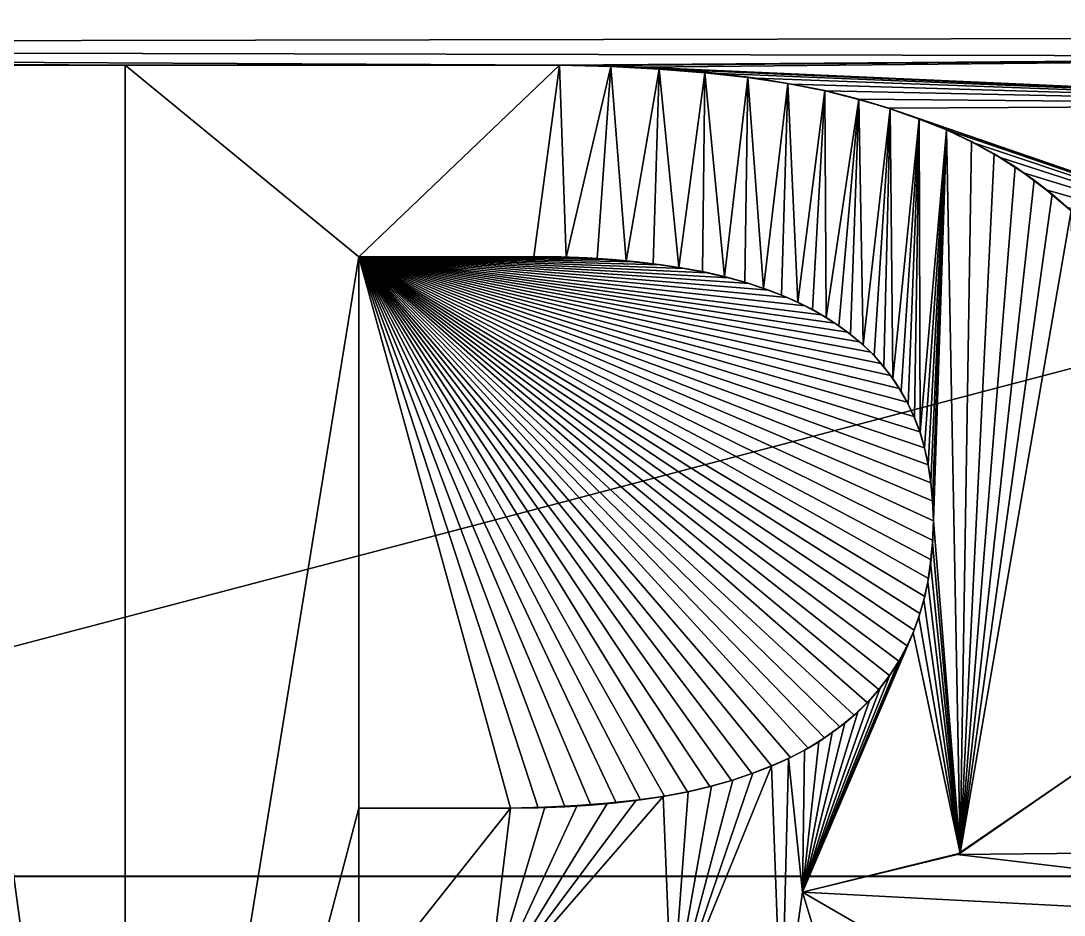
# Model space of a CAD drawing. Header units: millimetres. Extents: x -228 to 228, y -204 to 237.
# Drawn here: x -35.7821 to -35.347, y 71.1239 to 71.4968 of the extents above; entities that cross this region are included whole.
import ezdxf

# ---------------------------------------------------------------- set-up
doc = ezdxf.new("R2010")
doc.units = ezdxf.units.MM
doc.header["$LTSCALE"] = 127.314815
for name, color, linetype in [('3522', 7, 'CONTINUOUS'), ('3752', 7, 'CONTINUOUS'), ('3753', 7, 'CONTINUOUS'), ('3762', 7, 'CONTINUOUS'), ('3763', 7, 'CONTINUOUS'), ('3869', 7, 'CONTINUOUS'), ('3874', 7, 'CONTINUOUS'), ('3888', 7, 'CONTINUOUS'), ('3893', 7, 'CONTINUOUS'), ('3945', 7, 'CONTINUOUS'), ('3946', 7, 'CONTINUOUS'), ('3948', 7, 'CONTINUOUS'), ('3949', 7, 'CONTINUOUS'), ('3952', 7, 'CONTINUOUS'), ('3953', 7, 'CONTINUOUS'), ('3954', 7, 'CONTINUOUS'), ('3955', 7, 'CONTINUOUS'), ('3956', 7, 'CONTINUOUS'), ('3957', 7, 'CONTINUOUS')]:
    doc.layers.add(name, color=color, linetype=linetype)

msp = doc.modelspace()

# ---------------------------------------------------------------- linework, layer by layer
at = {"layer": '3522', "color": 5, "linetype": 'Continuous'}
for points in [[(-65.76091, 65.76091, 1035.99), (-46.49974, 80.54048, 1035.99), (-30.7, 76.17619, 1035.99), (-65.76091, 65.76091, 1035.99)], [(-65.76091, 65.76091, 1035.99), (-30.7, 76.17619, 1035.99), (-30, 75.98863, 1035.99), (-65.76091, 65.76091, 1035.99)], [(-65.76091, 65.76091, 1035.99), (-30, 75.98863, 1035.99), (-24.75529, 61.1815, 1035.99), (-65.76091, 65.76091, 1035.99)]]:
    msp.add_3dface(points, dxfattribs=at)
at = {"layer": '3752', "color": 31, "linetype": 'Continuous', "true_color": 0xffba87}
for points in [[(-33.74091, 71.77337, 1081.19), (-37.25909, 71.77337, 1081.19), (-36.15009, 71.14003, 1081.19), (-33.74091, 71.77337, 1081.19)], [(-34.84991, 71.14003, 1081.19), (-33.74091, 71.77337, 1081.19), (-36.15009, 71.14003, 1081.19), (-34.84991, 71.14003, 1081.19)]]:
    msp.add_3dface(points, dxfattribs=at)
at = {"layer": '3753', "color": 31, "linetype": 'Continuous', "true_color": 0xffba87}
for points in [[(-35.54065, 75.71462, 1073.49), (-33.34605, 71.02152, 1073.49), (-35.97261, 75.51035, 1073.49), (-35.54065, 75.71462, 1073.49)], [(-35.97261, 75.51035, 1073.49), (-33.34605, 71.02152, 1073.49), (-36.4034, 75.30361, 1073.49), (-35.97261, 75.51035, 1073.49)], [(-33.34605, 71.02152, 1073.49), (-35.01892, 72.34292, 1073.49), (-36.4034, 75.30361, 1073.49), (-33.34605, 71.02152, 1073.49)], [(-36.57532, 72.13506, 1073.49), (-35.01892, 72.34292, 1073.49), (-34.19742, 71.48608, 1073.49), (-36.57532, 72.13506, 1073.49)], [(-37.06258, 71.48608, 1073.49), (-36.57532, 72.13506, 1073.49), (-35.03135, 71.48998, 1073.49), (-37.06258, 71.48608, 1073.49)], [(-35.03135, 71.48998, 1073.49), (-36.57532, 72.13506, 1073.49), (-34.19742, 71.48608, 1073.49), (-35.03135, 71.48998, 1073.49)], [(-35.09764, 71.48177, 1073.49), (-37.06258, 71.48608, 1073.49), (-35.03135, 71.48998, 1073.49), (-35.09764, 71.48177, 1073.49)], [(-35.83117, 71.47829, 1073.49), (-37.06258, 71.48608, 1073.49), (-35.73862, 71.47829, 1073.49), (-35.83117, 71.47829, 1073.49)], [(-35.73862, 71.47829, 1073.49), (-37.06258, 71.48608, 1073.49), (-35.55742, 71.47829, 1073.49), (-35.73862, 71.47829, 1073.49)], [(-35.55742, 71.47829, 1073.49), (-37.06258, 71.48608, 1073.49), (-35.09764, 71.48177, 1073.49), (-35.55742, 71.47829, 1073.49)], [(-35.53993, 71.4781, 1073.49), (-35.55742, 71.47829, 1073.49), (-35.09764, 71.48177, 1073.49), (-35.53993, 71.4781, 1073.49)], [(-35.52301, 71.47746, 1073.49), (-35.53993, 71.4781, 1073.49), (-35.09764, 71.48177, 1073.49), (-35.52301, 71.47746, 1073.49)], [(-35.17066, 71.46173, 1073.49), (-35.52301, 71.47746, 1073.49), (-35.09764, 71.48177, 1073.49), (-35.17066, 71.46173, 1073.49)], [(-36.11857, 70.79829, 1073.49), (-35.83117, 71.47829, 1073.49), (-35.73862, 70.79829, 1073.49), (-36.11857, 70.79829, 1073.49)], [(-35.83117, 71.47829, 1073.49), (-35.73862, 71.47829, 1073.49), (-35.73862, 70.79829, 1073.49), (-35.83117, 71.47829, 1073.49)], [(-35.50663, 71.47637, 1073.49), (-35.52301, 71.47746, 1073.49), (-35.17066, 71.46173, 1073.49), (-35.50663, 71.47637, 1073.49)], [(-35.49082, 71.47483, 1073.49), (-35.50663, 71.47637, 1073.49), (-35.17066, 71.46173, 1073.49), (-35.49082, 71.47483, 1073.49)], [(-35.47555, 71.47285, 1073.49), (-35.49082, 71.47483, 1073.49), (-35.17066, 71.46173, 1073.49), (-35.47555, 71.47285, 1073.49)], [(-35.46082, 71.47043, 1073.49), (-35.47555, 71.47285, 1073.49), (-35.17066, 71.46173, 1073.49), (-35.46082, 71.47043, 1073.49)], [(-35.44667, 71.46755, 1073.49), (-35.46082, 71.47043, 1073.49), (-35.17066, 71.46173, 1073.49), (-35.44667, 71.46755, 1073.49)], [(-35.43312, 71.46418, 1073.49), (-35.44667, 71.46755, 1073.49), (-35.17066, 71.46173, 1073.49), (-35.43312, 71.46418, 1073.49)], [(-35.42018, 71.46037, 1073.49), (-35.43312, 71.46418, 1073.49), (-35.17066, 71.46173, 1073.49), (-35.42018, 71.46037, 1073.49)], [(-35.16092, 71.37113, 1073.49), (-35.42018, 71.46037, 1073.49), (-35.17066, 71.46173, 1073.49), (-35.16092, 71.37113, 1073.49)], [(-35.40783, 71.45609, 1073.49), (-35.42018, 71.46037, 1073.49), (-35.16092, 71.37113, 1073.49), (-35.40783, 71.45609, 1073.49)], [(-35.39607, 71.45131, 1073.49), (-35.40783, 71.45609, 1073.49), (-35.16092, 71.37113, 1073.49), (-35.39607, 71.45131, 1073.49)], [(-35.38487, 71.44596, 1073.49), (-35.39607, 71.45131, 1073.49), (-35.16092, 71.37113, 1073.49), (-35.38487, 71.44596, 1073.49)], [(-35.37416, 71.43998, 1073.49), (-35.38487, 71.44596, 1073.49), (-35.16092, 71.37113, 1073.49), (-35.37416, 71.43998, 1073.49)], [(-35.36398, 71.43343, 1073.49), (-35.37416, 71.43998, 1073.49), (-35.16092, 71.37113, 1073.49), (-35.36398, 71.43343, 1073.49)], [(-35.35446, 71.42638, 1073.49), (-35.36398, 71.43343, 1073.49), (-35.16092, 71.37113, 1073.49), (-35.35446, 71.42638, 1073.49)], [(-35.34577, 71.41893, 1073.49), (-35.35446, 71.42638, 1073.49), (-35.16092, 71.37113, 1073.49), (-35.34577, 71.41893, 1073.49)], [(-35.57788, 71.16849, 1073.49), (-35.6412, 71.16849, 1073.49), (-35.6412, 71.39841, 1073.49), (-35.57788, 71.16849, 1073.49)], [(-35.56643, 71.16858, 1073.49), (-35.57788, 71.16849, 1073.49), (-35.6412, 71.39841, 1073.49), (-35.56643, 71.16858, 1073.49)], [(-35.55528, 71.16896, 1073.49), (-35.56643, 71.16858, 1073.49), (-35.6412, 71.39841, 1073.49), (-35.55528, 71.16896, 1073.49)], [(-35.54444, 71.16964, 1073.49), (-35.55528, 71.16896, 1073.49), (-35.6412, 71.39841, 1073.49), (-35.54444, 71.16964, 1073.49)], [(-35.5339, 71.17063, 1073.49), (-35.54444, 71.16964, 1073.49), (-35.6412, 71.39841, 1073.49), (-35.5339, 71.17063, 1073.49)], [(-35.52367, 71.17191, 1073.49), (-35.5339, 71.17063, 1073.49), (-35.6412, 71.39841, 1073.49), (-35.52367, 71.17191, 1073.49)], [(-35.51371, 71.17346, 1073.49), (-35.52367, 71.17191, 1073.49), (-35.6412, 71.39841, 1073.49), (-35.51371, 71.17346, 1073.49)], [(-35.50405, 71.17531, 1073.49), (-35.51371, 71.17346, 1073.49), (-35.6412, 71.39841, 1073.49), (-35.50405, 71.17531, 1073.49)], [(-35.49472, 71.17748, 1073.49), (-35.50405, 71.17531, 1073.49), (-35.6412, 71.39841, 1073.49), (-35.49472, 71.17748, 1073.49)], [(-35.48578, 71.18, 1073.49), (-35.49472, 71.17748, 1073.49), (-35.6412, 71.39841, 1073.49), (-35.48578, 71.18, 1073.49)], [(-35.47723, 71.18287, 1073.49), (-35.48578, 71.18, 1073.49), (-35.6412, 71.39841, 1073.49), (-35.47723, 71.18287, 1073.49)], [(-35.46902, 71.18609, 1073.49), (-35.47723, 71.18287, 1073.49), (-35.6412, 71.39841, 1073.49), (-35.46902, 71.18609, 1073.49)], [(-35.46118, 71.18965, 1073.49), (-35.46902, 71.18609, 1073.49), (-35.6412, 71.39841, 1073.49), (-35.46118, 71.18965, 1073.49)], [(-35.45379, 71.19354, 1073.49), (-35.46118, 71.18965, 1073.49), (-35.6412, 71.39841, 1073.49), (-35.45379, 71.19354, 1073.49)], [(-35.44691, 71.19776, 1073.49), (-35.45379, 71.19354, 1073.49), (-35.6412, 71.39841, 1073.49), (-35.44691, 71.19776, 1073.49)], [(-35.44053, 71.20233, 1073.49), (-35.44691, 71.19776, 1073.49), (-35.6412, 71.39841, 1073.49), (-35.44053, 71.20233, 1073.49)], [(-35.43461, 71.20724, 1073.49), (-35.44053, 71.20233, 1073.49), (-35.6412, 71.39841, 1073.49), (-35.43461, 71.20724, 1073.49)], [(-35.42918, 71.21248, 1073.49), (-35.43461, 71.20724, 1073.49), (-35.6412, 71.39841, 1073.49), (-35.42918, 71.21248, 1073.49)], [(-35.42424, 71.218, 1073.49), (-35.42918, 71.21248, 1073.49), (-35.6412, 71.39841, 1073.49), (-35.42424, 71.218, 1073.49)], [(-35.41982, 71.22377, 1073.49), (-35.42424, 71.218, 1073.49), (-35.6412, 71.39841, 1073.49), (-35.41982, 71.22377, 1073.49)], [(-35.41592, 71.22981, 1073.49), (-35.41982, 71.22377, 1073.49), (-35.6412, 71.39841, 1073.49), (-35.41592, 71.22981, 1073.49)], [(-35.41252, 71.23613, 1073.49), (-35.41592, 71.22981, 1073.49), (-35.6412, 71.39841, 1073.49), (-35.41252, 71.23613, 1073.49)], [(-35.4096, 71.24273, 1073.49), (-35.41252, 71.23613, 1073.49), (-35.6412, 71.39841, 1073.49), (-35.4096, 71.24273, 1073.49)], [(-35.40714, 71.24962, 1073.49), (-35.4096, 71.24273, 1073.49), (-35.6412, 71.39841, 1073.49), (-35.40714, 71.24962, 1073.49)], [(-35.40511, 71.25679, 1073.49), (-35.40714, 71.24962, 1073.49), (-35.6412, 71.39841, 1073.49), (-35.40511, 71.25679, 1073.49)], [(-35.40353, 71.26425, 1073.49), (-35.40511, 71.25679, 1073.49), (-35.6412, 71.39841, 1073.49), (-35.40353, 71.26425, 1073.49)], [(-35.40241, 71.27199, 1073.49), (-35.40353, 71.26425, 1073.49), (-35.6412, 71.39841, 1073.49), (-35.40241, 71.27199, 1073.49)], [(-35.40175, 71.28001, 1073.49), (-35.40241, 71.27199, 1073.49), (-35.6412, 71.39841, 1073.49), (-35.40175, 71.28001, 1073.49)], [(-35.40155, 71.28832, 1073.49), (-35.40175, 71.28001, 1073.49), (-35.6412, 71.39841, 1073.49), (-35.40155, 71.28832, 1073.49)], [(-35.40183, 71.29642, 1073.49), (-35.40155, 71.28832, 1073.49), (-35.6412, 71.39841, 1073.49), (-35.40183, 71.29642, 1073.49)], [(-35.40254, 71.30417, 1073.49), (-35.40183, 71.29642, 1073.49), (-35.6412, 71.39841, 1073.49), (-35.40254, 71.30417, 1073.49)], [(-35.40368, 71.31159, 1073.49), (-35.40254, 71.30417, 1073.49), (-35.6412, 71.39841, 1073.49), (-35.40368, 71.31159, 1073.49)], [(-35.40523, 71.31866, 1073.49), (-35.40368, 71.31159, 1073.49), (-35.6412, 71.39841, 1073.49), (-35.40523, 71.31866, 1073.49)], [(-35.4072, 71.32539, 1073.49), (-35.40523, 71.31866, 1073.49), (-35.6412, 71.39841, 1073.49), (-35.4072, 71.32539, 1073.49)], [(-35.40963, 71.33177, 1073.49), (-35.4072, 71.32539, 1073.49), (-35.6412, 71.39841, 1073.49), (-35.40963, 71.33177, 1073.49)], [(-35.41251, 71.33781, 1073.49), (-35.40963, 71.33177, 1073.49), (-35.6412, 71.39841, 1073.49), (-35.41251, 71.33781, 1073.49)], [(-35.4158, 71.3435, 1073.49), (-35.41251, 71.33781, 1073.49), (-35.6412, 71.39841, 1073.49), (-35.4158, 71.3435, 1073.49)], [(-35.41944, 71.34887, 1073.49), (-35.4158, 71.3435, 1073.49), (-35.6412, 71.39841, 1073.49), (-35.41944, 71.34887, 1073.49)], [(-35.42341, 71.35392, 1073.49), (-35.41944, 71.34887, 1073.49), (-35.6412, 71.39841, 1073.49), (-35.42341, 71.35392, 1073.49)], [(-35.42769, 71.35861, 1073.49), (-35.42341, 71.35392, 1073.49), (-35.6412, 71.39841, 1073.49), (-35.42769, 71.35861, 1073.49)], [(-35.43232, 71.36295, 1073.49), (-35.42769, 71.35861, 1073.49), (-35.6412, 71.39841, 1073.49), (-35.43232, 71.36295, 1073.49)], [(-35.4373, 71.36698, 1073.49), (-35.43232, 71.36295, 1073.49), (-35.6412, 71.39841, 1073.49), (-35.4373, 71.36698, 1073.49)], [(-35.4426, 71.37073, 1073.49), (-35.4373, 71.36698, 1073.49), (-35.6412, 71.39841, 1073.49), (-35.4426, 71.37073, 1073.49)], [(-35.44823, 71.37425, 1073.49), (-35.4426, 71.37073, 1073.49), (-35.6412, 71.39841, 1073.49), (-35.44823, 71.37425, 1073.49)], [(-35.45513, 71.378, 1073.49), (-35.44823, 71.37425, 1073.49), (-35.6412, 71.39841, 1073.49), (-35.45513, 71.378, 1073.49)], [(-35.46247, 71.3814, 1073.49), (-35.45513, 71.378, 1073.49), (-35.6412, 71.39841, 1073.49), (-35.46247, 71.3814, 1073.49)], [(-35.47023, 71.38446, 1073.49), (-35.46247, 71.3814, 1073.49), (-35.6412, 71.39841, 1073.49), (-35.47023, 71.38446, 1073.49)], [(-35.47839, 71.3872, 1073.49), (-35.47023, 71.38446, 1073.49), (-35.6412, 71.39841, 1073.49), (-35.47839, 71.3872, 1073.49)], [(-35.48695, 71.38965, 1073.49), (-35.47839, 71.3872, 1073.49), (-35.6412, 71.39841, 1073.49), (-35.48695, 71.38965, 1073.49)], [(-35.49595, 71.39176, 1073.49), (-35.48695, 71.38965, 1073.49), (-35.6412, 71.39841, 1073.49), (-35.49595, 71.39176, 1073.49)], [(-35.50533, 71.39357, 1073.49), (-35.49595, 71.39176, 1073.49), (-35.6412, 71.39841, 1073.49), (-35.50533, 71.39357, 1073.49)], [(-35.51504, 71.39508, 1073.49), (-35.50533, 71.39357, 1073.49), (-35.6412, 71.39841, 1073.49), (-35.51504, 71.39508, 1073.49)], [(-35.52504, 71.39632, 1073.49), (-35.51504, 71.39508, 1073.49), (-35.6412, 71.39841, 1073.49), (-35.52504, 71.39632, 1073.49)], [(-35.53533, 71.39727, 1073.49), (-35.52504, 71.39632, 1073.49), (-35.6412, 71.39841, 1073.49), (-35.53533, 71.39727, 1073.49)], [(-35.54595, 71.39794, 1073.49), (-35.53533, 71.39727, 1073.49), (-35.6412, 71.39841, 1073.49), (-35.54595, 71.39794, 1073.49)], [(-35.55688, 71.39832, 1073.49), (-35.54595, 71.39794, 1073.49), (-35.6412, 71.39841, 1073.49), (-35.55688, 71.39832, 1073.49)], [(-35.56814, 71.39841, 1073.49), (-35.55688, 71.39832, 1073.49), (-35.6412, 71.39841, 1073.49), (-35.56814, 71.39841, 1073.49)], [(-35.39164, 71.14913, 1073.49), (-35.34212, 71.1831, 1073.49), (-35.03184, 71.15272, 1073.49), (-35.39164, 71.14913, 1073.49)], [(-35.10246, 71.11491, 1073.49), (-35.39164, 71.14913, 1073.49), (-35.03184, 71.15272, 1073.49), (-35.10246, 71.11491, 1073.49)], [(-35.4561, 71.13342, 1073.49), (-35.39164, 71.14913, 1073.49), (-35.10246, 71.11491, 1073.49), (-35.4561, 71.13342, 1073.49)], [(-35.3493, 71.07201, 1073.49), (-35.4561, 71.13342, 1073.49), (-35.10246, 71.11491, 1073.49), (-35.3493, 71.07201, 1073.49)]]:
    msp.add_3dface(points, dxfattribs=at)
at = {"layer": '3762', "color": 31, "linetype": 'Continuous', "true_color": 0xffba87}
for points in [[(-36.15, 71.14012, 1080.39), (-36.01818, 70.91208, 1080.39), (-34.85, 71.14012, 1080.39), (-36.15, 71.14012, 1080.39)], [(-36.01818, 70.91208, 1080.39), (-34.98182, 70.91208, 1080.39), (-34.85, 71.14012, 1080.39), (-36.01818, 70.91208, 1080.39)]]:
    msp.add_3dface(points, dxfattribs=at)
at = {"layer": '3763', "color": 31, "linetype": 'Continuous', "true_color": 0xffba87}
for points in [[(-34.84991, 71.14003, 1081.19), (-36.15009, 71.14003, 1081.19), (-34.85, 71.14012, 1080.39), (-34.84991, 71.14003, 1081.19)], [(-36.15009, 71.14003, 1081.19), (-36.15, 71.14012, 1080.39), (-34.85, 71.14012, 1080.39), (-36.15009, 71.14003, 1081.19)]]:
    msp.add_3dface(points, dxfattribs=at)
at = {"layer": '3869', "color": 31, "linetype": 'Continuous', "true_color": 0xffba87}
for points in [[(-43.64757, 72.07874, 1081.49), (-42.85356, 70.84677, 1081.49), (-22.65831, 81.16068, 1081.49), (-43.64757, 72.07874, 1081.49)], [(-42.85356, 70.84677, 1081.49), (-22.24458, 79.75507, 1081.49), (-22.65831, 81.16068, 1081.49), (-42.85356, 70.84677, 1081.49)]]:
    msp.add_3dface(points, dxfattribs=at)
at = {"layer": '3874', "color": 31, "linetype": 'Continuous', "true_color": 0xffba87}
for points in [[(-22.24458, 79.75507, 1081.49), (-42.85356, 70.84677, 1081.49), (-23.79913, 79.28685, 1080.49), (-22.24458, 79.75507, 1081.49)], [(-42.85356, 70.84677, 1081.49), (-35.06593, 74.98789, 1080.49), (-23.79913, 79.28685, 1080.49), (-42.85356, 70.84677, 1081.49)], [(-37.43629, 73.8331, 1080.49), (-35.06593, 74.98789, 1080.49), (-42.85356, 70.84677, 1081.49), (-37.43629, 73.8331, 1080.49)]]:
    msp.add_3dface(points, dxfattribs=at)
at = {"layer": '3888', "color": 31, "linetype": 'Continuous', "true_color": 0xffba87}
msp.add_3dface([(-33.34605, 71.02152, 1073.49), (-35.54065, 75.71462, 1073.49), (-35.06593, 74.98789, 1080.49), (-33.34605, 71.02152, 1073.49)], dxfattribs=at)
at = {"layer": '3893', "color": 31, "linetype": 'Continuous', "true_color": 0xffba87}
for points in [[(-35.73862, 70.79829, 1073.34), (-35.73862, 71.47829, 1073.34), (-35.6412, 71.39841, 1073.34), (-35.73862, 70.79829, 1073.34)], [(-35.73862, 71.47829, 1073.34), (-35.55742, 71.47829, 1073.34), (-35.6412, 71.39841, 1073.34), (-35.73862, 71.47829, 1073.34)], [(-35.6412, 71.39841, 1073.34), (-35.55742, 71.47829, 1073.34), (-35.56814, 71.39841, 1073.34), (-35.6412, 71.39841, 1073.34)], [(-35.56814, 71.39841, 1073.34), (-35.55742, 71.47829, 1073.34), (-35.55463, 71.39809, 1073.34), (-35.56814, 71.39841, 1073.34)], [(-35.55742, 71.47829, 1073.34), (-35.53607, 71.47771, 1073.34), (-35.55463, 71.39809, 1073.34), (-35.55742, 71.47829, 1073.34)], [(-35.55463, 71.39809, 1073.34), (-35.53607, 71.47771, 1073.34), (-35.54183, 71.39749, 1073.34), (-35.55463, 71.39809, 1073.34)], [(-35.54183, 71.39749, 1073.34), (-35.53607, 71.47771, 1073.34), (-35.52974, 71.39661, 1073.34), (-35.54183, 71.39749, 1073.34)], [(-35.53607, 71.47771, 1073.34), (-35.51588, 71.47667, 1073.34), (-35.52974, 71.39661, 1073.34), (-35.53607, 71.47771, 1073.34)], [(-35.52974, 71.39661, 1073.34), (-35.51588, 71.47667, 1073.34), (-35.51836, 71.39544, 1073.34), (-35.52974, 71.39661, 1073.34)], [(-35.51836, 71.39544, 1073.34), (-35.51588, 71.47667, 1073.34), (-35.50768, 71.39399, 1073.34), (-35.51836, 71.39544, 1073.34)], [(-35.51588, 71.47667, 1073.34), (-35.49685, 71.47515, 1073.34), (-35.50768, 71.39399, 1073.34), (-35.51588, 71.47667, 1073.34)], [(-35.50768, 71.39399, 1073.34), (-35.49685, 71.47515, 1073.34), (-35.49778, 71.39221, 1073.34), (-35.50768, 71.39399, 1073.34)], [(-35.49778, 71.39221, 1073.34), (-35.49685, 71.47515, 1073.34), (-35.48865, 71.39011, 1073.34), (-35.49778, 71.39221, 1073.34)], [(-35.49685, 71.47515, 1073.34), (-35.47898, 71.47315, 1073.34), (-35.48865, 71.39011, 1073.34), (-35.49685, 71.47515, 1073.34)], [(-35.48865, 71.39011, 1073.34), (-35.47898, 71.47315, 1073.34), (-35.48019, 71.38774, 1073.34), (-35.48865, 71.39011, 1073.34)], [(-35.48019, 71.38774, 1073.34), (-35.47898, 71.47315, 1073.34), (-35.47233, 71.38516, 1073.34), (-35.48019, 71.38774, 1073.34)], [(-35.47898, 71.47315, 1073.34), (-35.46226, 71.47069, 1073.34), (-35.47233, 71.38516, 1073.34), (-35.47898, 71.47315, 1073.34)], [(-35.47233, 71.38516, 1073.34), (-35.46226, 71.47069, 1073.34), (-35.46495, 71.38243, 1073.34), (-35.47233, 71.38516, 1073.34)], [(-35.46495, 71.38243, 1073.34), (-35.46226, 71.47069, 1073.34), (-35.45812, 71.37951, 1073.34), (-35.46495, 71.38243, 1073.34)], [(-35.46226, 71.47069, 1073.34), (-35.44682, 71.46768, 1073.34), (-35.45812, 71.37951, 1073.34), (-35.46226, 71.47069, 1073.34)], [(-35.45812, 71.37951, 1073.34), (-35.44682, 71.46768, 1073.34), (-35.45191, 71.37638, 1073.34), (-35.45812, 71.37951, 1073.34)], [(-35.45191, 71.37638, 1073.34), (-35.44682, 71.46768, 1073.34), (-35.44622, 71.37306, 1073.34), (-35.45191, 71.37638, 1073.34)], [(-35.44682, 71.46768, 1073.34), (-35.43265, 71.46413, 1073.34), (-35.44622, 71.37306, 1073.34), (-35.44682, 71.46768, 1073.34)], [(-35.44622, 71.37306, 1073.34), (-35.43265, 71.46413, 1073.34), (-35.44096, 71.36959, 1073.34), (-35.44622, 71.37306, 1073.34)], [(-35.44096, 71.36959, 1073.34), (-35.43265, 71.46413, 1073.34), (-35.43605, 71.36598, 1073.34), (-35.44096, 71.36959, 1073.34)], [(-35.43605, 71.36598, 1073.34), (-35.43265, 71.46413, 1073.34), (-35.43088, 71.36169, 1073.34), (-35.43605, 71.36598, 1073.34)], [(-35.43265, 71.46413, 1073.34), (-35.41958, 71.46015, 1073.34), (-35.43088, 71.36169, 1073.34), (-35.43265, 71.46413, 1073.34)], [(-35.43088, 71.36169, 1073.34), (-35.41958, 71.46015, 1073.34), (-35.42629, 71.35722, 1073.34), (-35.43088, 71.36169, 1073.34)], [(-35.42629, 71.35722, 1073.34), (-35.41958, 71.46015, 1073.34), (-35.42218, 71.35253, 1073.34), (-35.42629, 71.35722, 1073.34)], [(-35.42218, 71.35253, 1073.34), (-35.41958, 71.46015, 1073.34), (-35.41846, 71.34758, 1073.34), (-35.42218, 71.35253, 1073.34)], [(-35.41958, 71.46015, 1073.34), (-35.40746, 71.45583, 1073.34), (-35.41846, 71.34758, 1073.34), (-35.41958, 71.46015, 1073.34)], [(-35.41846, 71.34758, 1073.34), (-35.40746, 71.45583, 1073.34), (-35.41504, 71.34238, 1073.34), (-35.41846, 71.34758, 1073.34)], [(-35.41504, 71.34238, 1073.34), (-35.40746, 71.45583, 1073.34), (-35.41201, 71.337, 1073.34), (-35.41504, 71.34238, 1073.34)], [(-35.41201, 71.337, 1073.34), (-35.40746, 71.45583, 1073.34), (-35.40937, 71.33134, 1073.34), (-35.41201, 71.337, 1073.34)], [(-35.40937, 71.33134, 1073.34), (-35.40746, 71.45583, 1073.34), (-35.40712, 71.32529, 1073.34), (-35.40937, 71.33134, 1073.34)], [(-35.40746, 71.45583, 1073.34), (-35.3961, 71.45129, 1073.34), (-35.40712, 71.32529, 1073.34), (-35.40746, 71.45583, 1073.34)], [(-35.40712, 71.32529, 1073.34), (-35.3961, 71.45129, 1073.34), (-35.40524, 71.31875, 1073.34), (-35.40712, 71.32529, 1073.34)], [(-35.40524, 71.31875, 1073.34), (-35.3961, 71.45129, 1073.34), (-35.40374, 71.31176, 1073.34), (-35.40524, 71.31875, 1073.34)], [(-35.40374, 71.31176, 1073.34), (-35.3961, 71.45129, 1073.34), (-35.40263, 71.30436, 1073.34), (-35.40374, 71.31176, 1073.34)], [(-35.40263, 71.30436, 1073.34), (-35.3961, 71.45129, 1073.34), (-35.4019, 71.29655, 1073.34), (-35.40263, 71.30436, 1073.34)], [(-35.4019, 71.29655, 1073.34), (-35.3961, 71.45129, 1073.34), (-35.40155, 71.28832, 1073.34), (-35.4019, 71.29655, 1073.34)], [(-35.3961, 71.45129, 1073.34), (-35.39042, 71.14964, 1073.34), (-35.40155, 71.28832, 1073.34), (-35.3961, 71.45129, 1073.34)], [(-35.38563, 71.44648, 1073.34), (-35.39042, 71.14964, 1073.34), (-35.3961, 71.45129, 1073.34), (-35.38563, 71.44648, 1073.34)], [(-35.37615, 71.44136, 1073.34), (-35.39042, 71.14964, 1073.34), (-35.38563, 71.44648, 1073.34), (-35.37615, 71.44136, 1073.34)], [(-35.36749, 71.43595, 1073.34), (-35.39042, 71.14964, 1073.34), (-35.37615, 71.44136, 1073.34), (-35.36749, 71.43595, 1073.34)], [(-35.35951, 71.4303, 1073.34), (-35.39042, 71.14964, 1073.34), (-35.36749, 71.43595, 1073.34), (-35.35951, 71.4303, 1073.34)], [(-35.35202, 71.42445, 1073.34), (-35.39042, 71.14964, 1073.34), (-35.35951, 71.4303, 1073.34), (-35.35202, 71.42445, 1073.34)], [(-35.34411, 71.41751, 1073.34), (-35.39042, 71.14964, 1073.34), (-35.35202, 71.42445, 1073.34), (-35.34411, 71.41751, 1073.34)], [(-35.34212, 71.1831, 1073.34), (-35.39042, 71.14964, 1073.34), (-35.34411, 71.41751, 1073.34), (-35.34212, 71.1831, 1073.34)], [(-35.6412, 71.16849, 1073.34), (-35.73862, 70.79829, 1073.34), (-35.6412, 71.39841, 1073.34), (-35.6412, 71.16849, 1073.34)], [(-35.40155, 71.28832, 1073.34), (-35.39042, 71.14964, 1073.34), (-35.40193, 71.27939, 1073.34), (-35.40155, 71.28832, 1073.34)], [(-35.40193, 71.27939, 1073.34), (-35.39042, 71.14964, 1073.34), (-35.40272, 71.2709, 1073.34), (-35.40193, 71.27939, 1073.34)], [(-35.40272, 71.2709, 1073.34), (-35.39042, 71.14964, 1073.34), (-35.40392, 71.26286, 1073.34), (-35.40272, 71.2709, 1073.34)], [(-35.40392, 71.26286, 1073.34), (-35.39042, 71.14964, 1073.34), (-35.40553, 71.25527, 1073.34), (-35.40392, 71.26286, 1073.34)], [(-35.40553, 71.25527, 1073.34), (-35.39042, 71.14964, 1073.34), (-35.40756, 71.24815, 1073.34), (-35.40553, 71.25527, 1073.34)], [(-35.40756, 71.24815, 1073.34), (-35.39042, 71.14964, 1073.34), (-35.40999, 71.24157, 1073.34), (-35.40756, 71.24815, 1073.34)], [(-35.39042, 71.14964, 1073.34), (-35.4561, 71.13342, 1073.34), (-35.40999, 71.24157, 1073.34), (-35.39042, 71.14964, 1073.34)], [(-35.40999, 71.24157, 1073.34), (-35.4561, 71.13342, 1073.34), (-35.41283, 71.2354, 1073.34), (-35.40999, 71.24157, 1073.34)], [(-35.41283, 71.2354, 1073.34), (-35.4561, 71.13342, 1073.34), (-35.41609, 71.22954, 1073.34), (-35.41283, 71.2354, 1073.34)], [(-35.41609, 71.22954, 1073.34), (-35.4561, 71.13342, 1073.34), (-35.41975, 71.22388, 1073.34), (-35.41609, 71.22954, 1073.34)], [(-35.41975, 71.22388, 1073.34), (-35.4561, 71.13342, 1073.34), (-35.42374, 71.2185, 1073.34), (-35.41975, 71.22388, 1073.34)], [(-35.42374, 71.2185, 1073.34), (-35.4561, 71.13342, 1073.34), (-35.42814, 71.2134, 1073.34), (-35.42374, 71.2185, 1073.34)], [(-35.42814, 71.2134, 1073.34), (-35.4561, 71.13342, 1073.34), (-35.43304, 71.20853, 1073.34), (-35.42814, 71.2134, 1073.34)], [(-35.43304, 71.20853, 1073.34), (-35.4561, 71.13342, 1073.34), (-35.43854, 71.20387, 1073.34), (-35.43304, 71.20853, 1073.34)], [(-35.43854, 71.20387, 1073.34), (-35.4561, 71.13342, 1073.34), (-35.44375, 71.19995, 1073.34), (-35.43854, 71.20387, 1073.34)], [(-35.44375, 71.19995, 1073.34), (-35.4561, 71.13342, 1073.34), (-35.44932, 71.19618, 1073.34), (-35.44375, 71.19995, 1073.34)], [(-35.44932, 71.19618, 1073.34), (-35.4561, 71.13342, 1073.34), (-35.45534, 71.19258, 1073.34), (-35.44932, 71.19618, 1073.34)], [(-35.45534, 71.19258, 1073.34), (-35.4561, 71.13342, 1073.34), (-35.46191, 71.18917, 1073.34), (-35.45534, 71.19258, 1073.34)], [(-35.46912, 71.186, 1073.34), (-35.46191, 71.18917, 1073.34), (-35.46485, 71.0721, 1073.34), (-35.46912, 71.186, 1073.34)], [(-35.46191, 71.18917, 1073.34), (-35.4561, 71.13342, 1073.34), (-35.46485, 71.0721, 1073.34), (-35.46191, 71.18917, 1073.34)], [(-35.47691, 71.18301, 1073.34), (-35.46912, 71.186, 1073.34), (-35.51069, 71.08418, 1073.34), (-35.47691, 71.18301, 1073.34)], [(-35.51069, 71.08418, 1073.34), (-35.46912, 71.186, 1073.34), (-35.46485, 71.0721, 1073.34), (-35.51069, 71.08418, 1073.34)], [(-35.48521, 71.1802, 1073.34), (-35.47691, 71.18301, 1073.34), (-35.51069, 71.08418, 1073.34), (-35.48521, 71.1802, 1073.34)], [(-35.49413, 71.17761, 1073.34), (-35.48521, 71.1802, 1073.34), (-35.51069, 71.08418, 1073.34), (-35.49413, 71.17761, 1073.34)], [(-35.51419, 71.17336, 1073.34), (-35.50375, 71.17531, 1073.34), (-35.51069, 71.08418, 1073.34), (-35.51419, 71.17336, 1073.34)], [(-35.50375, 71.17531, 1073.34), (-35.49413, 71.17761, 1073.34), (-35.51069, 71.08418, 1073.34), (-35.50375, 71.17531, 1073.34)], [(-35.52544, 71.17177, 1073.34), (-35.51419, 71.17336, 1073.34), (-35.58762, 71.08861, 1073.34), (-35.52544, 71.17177, 1073.34)], [(-35.58762, 71.08861, 1073.34), (-35.51419, 71.17336, 1073.34), (-35.51069, 71.08418, 1073.34), (-35.58762, 71.08861, 1073.34)], [(-35.53743, 71.17048, 1073.34), (-35.52544, 71.17177, 1073.34), (-35.58762, 71.08861, 1073.34), (-35.53743, 71.17048, 1073.34)], [(-35.55017, 71.16951, 1073.34), (-35.53743, 71.17048, 1073.34), (-35.58762, 71.08861, 1073.34), (-35.55017, 71.16951, 1073.34)], [(-35.73862, 70.79829, 1073.34), (-35.6412, 71.16849, 1073.34), (-35.6412, 71.08861, 1073.34), (-35.73862, 70.79829, 1073.34)], [(-35.6412, 71.16849, 1073.34), (-35.57788, 71.16849, 1073.34), (-35.6412, 71.08861, 1073.34), (-35.6412, 71.16849, 1073.34)], [(-35.6412, 71.08861, 1073.34), (-35.57788, 71.16849, 1073.34), (-35.58762, 71.08861, 1073.34), (-35.6412, 71.08861, 1073.34)], [(-35.56365, 71.16884, 1073.34), (-35.55017, 71.16951, 1073.34), (-35.58762, 71.08861, 1073.34), (-35.56365, 71.16884, 1073.34)], [(-35.57788, 71.16849, 1073.34), (-35.56365, 71.16884, 1073.34), (-35.58762, 71.08861, 1073.34), (-35.57788, 71.16849, 1073.34)], [(-35.46485, 71.0721, 1073.34), (-35.4561, 71.13342, 1073.34), (-35.42754, 71.03931, 1073.34), (-35.46485, 71.0721, 1073.34)], [(-35.4561, 71.13342, 1073.34), (-35.34824, 71.07085, 1073.34), (-35.42754, 71.03931, 1073.34), (-35.4561, 71.13342, 1073.34)]]:
    msp.add_3dface(points, dxfattribs=at)
at = {"layer": '3945', "color": 31, "linetype": 'Continuous', "true_color": 0xffba87}
for points in [[(-35.73862, 71.47829, 1073.49), (-35.55742, 71.47829, 1073.49), (-35.73862, 71.47829, 1073.34), (-35.73862, 71.47829, 1073.49)], [(-35.73862, 71.47829, 1073.34), (-35.55742, 71.47829, 1073.49), (-35.55742, 71.47829, 1073.34), (-35.73862, 71.47829, 1073.34)]]:
    msp.add_3dface(points, dxfattribs=at)
at = {"layer": '3946', "color": 31, "linetype": 'Continuous', "true_color": 0xffba87}
for points in [[(-35.55742, 71.47829, 1073.49), (-35.53993, 71.4781, 1073.49), (-35.55742, 71.47829, 1073.34), (-35.55742, 71.47829, 1073.49)], [(-35.53993, 71.4781, 1073.49), (-35.53607, 71.47771, 1073.34), (-35.55742, 71.47829, 1073.34), (-35.53993, 71.4781, 1073.49)], [(-35.53993, 71.4781, 1073.49), (-35.52301, 71.47746, 1073.49), (-35.53607, 71.47771, 1073.34), (-35.53993, 71.4781, 1073.49)], [(-35.52301, 71.47746, 1073.49), (-35.51588, 71.47667, 1073.34), (-35.53607, 71.47771, 1073.34), (-35.52301, 71.47746, 1073.49)], [(-35.52301, 71.47746, 1073.49), (-35.50663, 71.47637, 1073.49), (-35.51588, 71.47667, 1073.34), (-35.52301, 71.47746, 1073.49)], [(-35.50663, 71.47637, 1073.49), (-35.49685, 71.47515, 1073.34), (-35.51588, 71.47667, 1073.34), (-35.50663, 71.47637, 1073.49)], [(-35.50663, 71.47637, 1073.49), (-35.49082, 71.47483, 1073.49), (-35.49685, 71.47515, 1073.34), (-35.50663, 71.47637, 1073.49)], [(-35.49082, 71.47483, 1073.49), (-35.47898, 71.47315, 1073.34), (-35.49685, 71.47515, 1073.34), (-35.49082, 71.47483, 1073.49)], [(-35.49082, 71.47483, 1073.49), (-35.47555, 71.47285, 1073.49), (-35.47898, 71.47315, 1073.34), (-35.49082, 71.47483, 1073.49)], [(-35.47555, 71.47285, 1073.49), (-35.46226, 71.47069, 1073.34), (-35.47898, 71.47315, 1073.34), (-35.47555, 71.47285, 1073.49)], [(-35.47555, 71.47285, 1073.49), (-35.46082, 71.47043, 1073.49), (-35.46226, 71.47069, 1073.34), (-35.47555, 71.47285, 1073.49)], [(-35.46082, 71.47043, 1073.49), (-35.44682, 71.46768, 1073.34), (-35.46226, 71.47069, 1073.34), (-35.46082, 71.47043, 1073.49)], [(-35.46082, 71.47043, 1073.49), (-35.44667, 71.46755, 1073.49), (-35.44682, 71.46768, 1073.34), (-35.46082, 71.47043, 1073.49)], [(-35.44667, 71.46755, 1073.49), (-35.43312, 71.46418, 1073.49), (-35.44682, 71.46768, 1073.34), (-35.44667, 71.46755, 1073.49)], [(-35.43312, 71.46418, 1073.49), (-35.43265, 71.46413, 1073.34), (-35.44682, 71.46768, 1073.34), (-35.43312, 71.46418, 1073.49)], [(-35.43312, 71.46418, 1073.49), (-35.42018, 71.46037, 1073.49), (-35.43265, 71.46413, 1073.34), (-35.43312, 71.46418, 1073.49)], [(-35.42018, 71.46037, 1073.49), (-35.41958, 71.46015, 1073.34), (-35.43265, 71.46413, 1073.34), (-35.42018, 71.46037, 1073.49)], [(-35.42018, 71.46037, 1073.49), (-35.40783, 71.45609, 1073.49), (-35.41958, 71.46015, 1073.34), (-35.42018, 71.46037, 1073.49)], [(-35.40783, 71.45609, 1073.49), (-35.40746, 71.45583, 1073.34), (-35.41958, 71.46015, 1073.34), (-35.40783, 71.45609, 1073.49)], [(-35.40783, 71.45609, 1073.49), (-35.39607, 71.45131, 1073.49), (-35.40746, 71.45583, 1073.34), (-35.40783, 71.45609, 1073.49)], [(-35.39607, 71.45131, 1073.49), (-35.3961, 71.45129, 1073.34), (-35.40746, 71.45583, 1073.34), (-35.39607, 71.45131, 1073.49)], [(-35.39607, 71.45131, 1073.49), (-35.38487, 71.44596, 1073.49), (-35.3961, 71.45129, 1073.34), (-35.39607, 71.45131, 1073.49)], [(-35.38487, 71.44596, 1073.49), (-35.38563, 71.44648, 1073.34), (-35.3961, 71.45129, 1073.34), (-35.38487, 71.44596, 1073.49)], [(-35.38487, 71.44596, 1073.49), (-35.37615, 71.44136, 1073.34), (-35.38563, 71.44648, 1073.34), (-35.38487, 71.44596, 1073.49)], [(-35.38487, 71.44596, 1073.49), (-35.37416, 71.43998, 1073.49), (-35.37615, 71.44136, 1073.34), (-35.38487, 71.44596, 1073.49)], [(-35.37416, 71.43998, 1073.49), (-35.36749, 71.43595, 1073.34), (-35.37615, 71.44136, 1073.34), (-35.37416, 71.43998, 1073.49)], [(-35.37416, 71.43998, 1073.49), (-35.36398, 71.43343, 1073.49), (-35.36749, 71.43595, 1073.34), (-35.37416, 71.43998, 1073.49)], [(-35.36398, 71.43343, 1073.49), (-35.35951, 71.4303, 1073.34), (-35.36749, 71.43595, 1073.34), (-35.36398, 71.43343, 1073.49)], [(-35.36398, 71.43343, 1073.49), (-35.35446, 71.42638, 1073.49), (-35.35951, 71.4303, 1073.34), (-35.36398, 71.43343, 1073.49)], [(-35.35446, 71.42638, 1073.49), (-35.35202, 71.42445, 1073.34), (-35.35951, 71.4303, 1073.34), (-35.35446, 71.42638, 1073.49)], [(-35.35446, 71.42638, 1073.49), (-35.34577, 71.41893, 1073.49), (-35.35202, 71.42445, 1073.34), (-35.35446, 71.42638, 1073.49)], [(-35.34577, 71.41893, 1073.49), (-35.34411, 71.41751, 1073.34), (-35.35202, 71.42445, 1073.34), (-35.34577, 71.41893, 1073.49)]]:
    msp.add_3dface(points, dxfattribs=at)
at = {"layer": '3948', "color": 31, "linetype": 'Continuous', "true_color": 0xffba87}
for points in [[(-35.34212, 71.1831, 1073.49), (-35.39164, 71.14913, 1073.49), (-35.34212, 71.1831, 1073.34), (-35.34212, 71.1831, 1073.49)], [(-35.39164, 71.14913, 1073.49), (-35.39042, 71.14964, 1073.34), (-35.34212, 71.1831, 1073.34), (-35.39164, 71.14913, 1073.49)], [(-35.39164, 71.14913, 1073.49), (-35.4561, 71.13342, 1073.49), (-35.39042, 71.14964, 1073.34), (-35.39164, 71.14913, 1073.49)], [(-35.4561, 71.13342, 1073.49), (-35.4561, 71.13342, 1073.34), (-35.39042, 71.14964, 1073.34), (-35.4561, 71.13342, 1073.49)]]:
    msp.add_3dface(points, dxfattribs=at)
at = {"layer": '3949', "color": 31, "linetype": 'Continuous', "true_color": 0xffba87}
for points in [[(-35.4561, 71.13342, 1073.49), (-35.3493, 71.07201, 1073.49), (-35.4561, 71.13342, 1073.34), (-35.4561, 71.13342, 1073.49)], [(-35.3493, 71.07201, 1073.49), (-35.34824, 71.07085, 1073.34), (-35.4561, 71.13342, 1073.34), (-35.3493, 71.07201, 1073.49)]]:
    msp.add_3dface(points, dxfattribs=at)
at = {"layer": '3952', "color": 31, "linetype": 'Continuous', "true_color": 0xffba87}
for points in [[(-35.73862, 70.79829, 1073.49), (-35.73862, 71.47829, 1073.49), (-35.73862, 70.79829, 1073.34), (-35.73862, 70.79829, 1073.49)], [(-35.73862, 71.47829, 1073.49), (-35.73862, 71.47829, 1073.34), (-35.73862, 70.79829, 1073.34), (-35.73862, 71.47829, 1073.49)]]:
    msp.add_3dface(points, dxfattribs=at)
at = {"layer": '3953', "color": 31, "linetype": 'Continuous', "true_color": 0xffba87}
for points in [[(-35.6412, 71.16849, 1073.49), (-35.57788, 71.16849, 1073.49), (-35.57788, 71.16849, 1073.34), (-35.6412, 71.16849, 1073.49)], [(-35.6412, 71.16849, 1073.34), (-35.6412, 71.16849, 1073.49), (-35.57788, 71.16849, 1073.34), (-35.6412, 71.16849, 1073.34)]]:
    msp.add_3dface(points, dxfattribs=at)
at = {"layer": '3954', "color": 31, "linetype": 'Continuous', "true_color": 0xffba87}
for points in [[(-35.40175, 71.28001, 1073.49), (-35.40155, 71.28832, 1073.49), (-35.40193, 71.27939, 1073.34), (-35.40175, 71.28001, 1073.49)], [(-35.40155, 71.28832, 1073.49), (-35.40155, 71.28832, 1073.34), (-35.40193, 71.27939, 1073.34), (-35.40155, 71.28832, 1073.49)], [(-35.40241, 71.27199, 1073.49), (-35.40193, 71.27939, 1073.34), (-35.40272, 71.2709, 1073.34), (-35.40241, 71.27199, 1073.49)], [(-35.40241, 71.27199, 1073.49), (-35.40175, 71.28001, 1073.49), (-35.40193, 71.27939, 1073.34), (-35.40241, 71.27199, 1073.49)], [(-35.40353, 71.26425, 1073.49), (-35.40272, 71.2709, 1073.34), (-35.40392, 71.26286, 1073.34), (-35.40353, 71.26425, 1073.49)], [(-35.40353, 71.26425, 1073.49), (-35.40241, 71.27199, 1073.49), (-35.40272, 71.2709, 1073.34), (-35.40353, 71.26425, 1073.49)], [(-35.40511, 71.25679, 1073.49), (-35.40392, 71.26286, 1073.34), (-35.40553, 71.25527, 1073.34), (-35.40511, 71.25679, 1073.49)], [(-35.40511, 71.25679, 1073.49), (-35.40353, 71.26425, 1073.49), (-35.40392, 71.26286, 1073.34), (-35.40511, 71.25679, 1073.49)], [(-35.40714, 71.24962, 1073.49), (-35.40553, 71.25527, 1073.34), (-35.40756, 71.24815, 1073.34), (-35.40714, 71.24962, 1073.49)], [(-35.40714, 71.24962, 1073.49), (-35.40511, 71.25679, 1073.49), (-35.40553, 71.25527, 1073.34), (-35.40714, 71.24962, 1073.49)], [(-35.4096, 71.24273, 1073.49), (-35.40714, 71.24962, 1073.49), (-35.40756, 71.24815, 1073.34), (-35.4096, 71.24273, 1073.49)], [(-35.4096, 71.24273, 1073.49), (-35.40756, 71.24815, 1073.34), (-35.40999, 71.24157, 1073.34), (-35.4096, 71.24273, 1073.49)], [(-35.41252, 71.23613, 1073.49), (-35.40999, 71.24157, 1073.34), (-35.41283, 71.2354, 1073.34), (-35.41252, 71.23613, 1073.49)], [(-35.41252, 71.23613, 1073.49), (-35.4096, 71.24273, 1073.49), (-35.40999, 71.24157, 1073.34), (-35.41252, 71.23613, 1073.49)], [(-35.41592, 71.22981, 1073.49), (-35.41283, 71.2354, 1073.34), (-35.41609, 71.22954, 1073.34), (-35.41592, 71.22981, 1073.49)], [(-35.41592, 71.22981, 1073.49), (-35.41252, 71.23613, 1073.49), (-35.41283, 71.2354, 1073.34), (-35.41592, 71.22981, 1073.49)], [(-35.41982, 71.22377, 1073.49), (-35.41592, 71.22981, 1073.49), (-35.41975, 71.22388, 1073.34), (-35.41982, 71.22377, 1073.49)], [(-35.41592, 71.22981, 1073.49), (-35.41609, 71.22954, 1073.34), (-35.41975, 71.22388, 1073.34), (-35.41592, 71.22981, 1073.49)], [(-35.42424, 71.218, 1073.49), (-35.41982, 71.22377, 1073.49), (-35.42374, 71.2185, 1073.34), (-35.42424, 71.218, 1073.49)], [(-35.41982, 71.22377, 1073.49), (-35.41975, 71.22388, 1073.34), (-35.42374, 71.2185, 1073.34), (-35.41982, 71.22377, 1073.49)], [(-35.42918, 71.21248, 1073.49), (-35.42424, 71.218, 1073.49), (-35.42814, 71.2134, 1073.34), (-35.42918, 71.21248, 1073.49)], [(-35.42424, 71.218, 1073.49), (-35.42374, 71.2185, 1073.34), (-35.42814, 71.2134, 1073.34), (-35.42424, 71.218, 1073.49)], [(-35.43461, 71.20724, 1073.49), (-35.42918, 71.21248, 1073.49), (-35.43304, 71.20853, 1073.34), (-35.43461, 71.20724, 1073.49)], [(-35.42918, 71.21248, 1073.49), (-35.42814, 71.2134, 1073.34), (-35.43304, 71.20853, 1073.34), (-35.42918, 71.21248, 1073.49)], [(-35.44053, 71.20233, 1073.49), (-35.43461, 71.20724, 1073.49), (-35.43854, 71.20387, 1073.34), (-35.44053, 71.20233, 1073.49)], [(-35.43461, 71.20724, 1073.49), (-35.43304, 71.20853, 1073.34), (-35.43854, 71.20387, 1073.34), (-35.43461, 71.20724, 1073.49)], [(-35.44691, 71.19776, 1073.49), (-35.44053, 71.20233, 1073.49), (-35.44375, 71.19995, 1073.34), (-35.44691, 71.19776, 1073.49)], [(-35.44053, 71.20233, 1073.49), (-35.43854, 71.20387, 1073.34), (-35.44375, 71.19995, 1073.34), (-35.44053, 71.20233, 1073.49)], [(-35.45379, 71.19354, 1073.49), (-35.44932, 71.19618, 1073.34), (-35.45534, 71.19258, 1073.34), (-35.45379, 71.19354, 1073.49)], [(-35.45379, 71.19354, 1073.49), (-35.44691, 71.19776, 1073.49), (-35.44932, 71.19618, 1073.34), (-35.45379, 71.19354, 1073.49)], [(-35.44691, 71.19776, 1073.49), (-35.44375, 71.19995, 1073.34), (-35.44932, 71.19618, 1073.34), (-35.44691, 71.19776, 1073.49)], [(-35.46118, 71.18965, 1073.49), (-35.45534, 71.19258, 1073.34), (-35.46191, 71.18917, 1073.34), (-35.46118, 71.18965, 1073.49)], [(-35.46118, 71.18965, 1073.49), (-35.45379, 71.19354, 1073.49), (-35.45534, 71.19258, 1073.34), (-35.46118, 71.18965, 1073.49)], [(-35.46902, 71.18609, 1073.49), (-35.46191, 71.18917, 1073.34), (-35.46912, 71.186, 1073.34), (-35.46902, 71.18609, 1073.49)], [(-35.46902, 71.18609, 1073.49), (-35.46118, 71.18965, 1073.49), (-35.46191, 71.18917, 1073.34), (-35.46902, 71.18609, 1073.49)], [(-35.47723, 71.18287, 1073.49), (-35.47691, 71.18301, 1073.34), (-35.48521, 71.1802, 1073.34), (-35.47723, 71.18287, 1073.49)], [(-35.47723, 71.18287, 1073.49), (-35.46902, 71.18609, 1073.49), (-35.47691, 71.18301, 1073.34), (-35.47723, 71.18287, 1073.49)], [(-35.46902, 71.18609, 1073.49), (-35.46912, 71.186, 1073.34), (-35.47691, 71.18301, 1073.34), (-35.46902, 71.18609, 1073.49)], [(-35.49472, 71.17748, 1073.49), (-35.48578, 71.18, 1073.49), (-35.49413, 71.17761, 1073.34), (-35.49472, 71.17748, 1073.49)], [(-35.48578, 71.18, 1073.49), (-35.48521, 71.1802, 1073.34), (-35.49413, 71.17761, 1073.34), (-35.48578, 71.18, 1073.49)], [(-35.48578, 71.18, 1073.49), (-35.47723, 71.18287, 1073.49), (-35.48521, 71.1802, 1073.34), (-35.48578, 71.18, 1073.49)], [(-35.51371, 71.17346, 1073.49), (-35.50405, 71.17531, 1073.49), (-35.51419, 71.17336, 1073.34), (-35.51371, 71.17346, 1073.49)], [(-35.50405, 71.17531, 1073.49), (-35.50375, 71.17531, 1073.34), (-35.51419, 71.17336, 1073.34), (-35.50405, 71.17531, 1073.49)], [(-35.50405, 71.17531, 1073.49), (-35.49472, 71.17748, 1073.49), (-35.50375, 71.17531, 1073.34), (-35.50405, 71.17531, 1073.49)], [(-35.49472, 71.17748, 1073.49), (-35.49413, 71.17761, 1073.34), (-35.50375, 71.17531, 1073.34), (-35.49472, 71.17748, 1073.49)], [(-35.54444, 71.16964, 1073.49), (-35.53743, 71.17048, 1073.34), (-35.55017, 71.16951, 1073.34), (-35.54444, 71.16964, 1073.49)], [(-35.54444, 71.16964, 1073.49), (-35.5339, 71.17063, 1073.49), (-35.53743, 71.17048, 1073.34), (-35.54444, 71.16964, 1073.49)], [(-35.5339, 71.17063, 1073.49), (-35.52544, 71.17177, 1073.34), (-35.53743, 71.17048, 1073.34), (-35.5339, 71.17063, 1073.49)], [(-35.5339, 71.17063, 1073.49), (-35.52367, 71.17191, 1073.49), (-35.52544, 71.17177, 1073.34), (-35.5339, 71.17063, 1073.49)], [(-35.52367, 71.17191, 1073.49), (-35.51419, 71.17336, 1073.34), (-35.52544, 71.17177, 1073.34), (-35.52367, 71.17191, 1073.49)], [(-35.52367, 71.17191, 1073.49), (-35.51371, 71.17346, 1073.49), (-35.51419, 71.17336, 1073.34), (-35.52367, 71.17191, 1073.49)], [(-35.56643, 71.16858, 1073.49), (-35.56365, 71.16884, 1073.34), (-35.57788, 71.16849, 1073.34), (-35.56643, 71.16858, 1073.49)], [(-35.57788, 71.16849, 1073.49), (-35.56643, 71.16858, 1073.49), (-35.57788, 71.16849, 1073.34), (-35.57788, 71.16849, 1073.49)], [(-35.56643, 71.16858, 1073.49), (-35.55528, 71.16896, 1073.49), (-35.56365, 71.16884, 1073.34), (-35.56643, 71.16858, 1073.49)], [(-35.55528, 71.16896, 1073.49), (-35.55017, 71.16951, 1073.34), (-35.56365, 71.16884, 1073.34), (-35.55528, 71.16896, 1073.49)], [(-35.55528, 71.16896, 1073.49), (-35.54444, 71.16964, 1073.49), (-35.55017, 71.16951, 1073.34), (-35.55528, 71.16896, 1073.49)]]:
    msp.add_3dface(points, dxfattribs=at)
at = {"layer": '3955', "color": 31, "linetype": 'Continuous', "true_color": 0xffba87}
for points in [[(-35.55688, 71.39832, 1073.49), (-35.56814, 71.39841, 1073.49), (-35.55463, 71.39809, 1073.34), (-35.55688, 71.39832, 1073.49)], [(-35.56814, 71.39841, 1073.49), (-35.56814, 71.39841, 1073.34), (-35.55463, 71.39809, 1073.34), (-35.56814, 71.39841, 1073.49)], [(-35.54595, 71.39794, 1073.49), (-35.55688, 71.39832, 1073.49), (-35.55463, 71.39809, 1073.34), (-35.54595, 71.39794, 1073.49)], [(-35.54595, 71.39794, 1073.49), (-35.55463, 71.39809, 1073.34), (-35.54183, 71.39749, 1073.34), (-35.54595, 71.39794, 1073.49)], [(-35.53533, 71.39727, 1073.49), (-35.54595, 71.39794, 1073.49), (-35.54183, 71.39749, 1073.34), (-35.53533, 71.39727, 1073.49)], [(-35.53533, 71.39727, 1073.49), (-35.54183, 71.39749, 1073.34), (-35.52974, 71.39661, 1073.34), (-35.53533, 71.39727, 1073.49)], [(-35.52504, 71.39632, 1073.49), (-35.53533, 71.39727, 1073.49), (-35.52974, 71.39661, 1073.34), (-35.52504, 71.39632, 1073.49)], [(-35.52504, 71.39632, 1073.49), (-35.52974, 71.39661, 1073.34), (-35.51836, 71.39544, 1073.34), (-35.52504, 71.39632, 1073.49)], [(-35.51504, 71.39508, 1073.49), (-35.52504, 71.39632, 1073.49), (-35.51836, 71.39544, 1073.34), (-35.51504, 71.39508, 1073.49)], [(-35.51504, 71.39508, 1073.49), (-35.51836, 71.39544, 1073.34), (-35.50768, 71.39399, 1073.34), (-35.51504, 71.39508, 1073.49)], [(-35.50533, 71.39357, 1073.49), (-35.51504, 71.39508, 1073.49), (-35.50768, 71.39399, 1073.34), (-35.50533, 71.39357, 1073.49)], [(-35.50533, 71.39357, 1073.49), (-35.50768, 71.39399, 1073.34), (-35.49778, 71.39221, 1073.34), (-35.50533, 71.39357, 1073.49)], [(-35.49595, 71.39176, 1073.49), (-35.50533, 71.39357, 1073.49), (-35.49778, 71.39221, 1073.34), (-35.49595, 71.39176, 1073.49)], [(-35.49595, 71.39176, 1073.49), (-35.49778, 71.39221, 1073.34), (-35.48865, 71.39011, 1073.34), (-35.49595, 71.39176, 1073.49)], [(-35.48695, 71.38965, 1073.49), (-35.49595, 71.39176, 1073.49), (-35.48865, 71.39011, 1073.34), (-35.48695, 71.38965, 1073.49)], [(-35.48695, 71.38965, 1073.49), (-35.48865, 71.39011, 1073.34), (-35.48019, 71.38774, 1073.34), (-35.48695, 71.38965, 1073.49)], [(-35.47839, 71.3872, 1073.49), (-35.48695, 71.38965, 1073.49), (-35.48019, 71.38774, 1073.34), (-35.47839, 71.3872, 1073.49)], [(-35.47839, 71.3872, 1073.49), (-35.48019, 71.38774, 1073.34), (-35.47233, 71.38516, 1073.34), (-35.47839, 71.3872, 1073.49)], [(-35.47023, 71.38446, 1073.49), (-35.47839, 71.3872, 1073.49), (-35.47233, 71.38516, 1073.34), (-35.47023, 71.38446, 1073.49)], [(-35.47023, 71.38446, 1073.49), (-35.47233, 71.38516, 1073.34), (-35.46495, 71.38243, 1073.34), (-35.47023, 71.38446, 1073.49)], [(-35.46247, 71.3814, 1073.49), (-35.47023, 71.38446, 1073.49), (-35.46495, 71.38243, 1073.34), (-35.46247, 71.3814, 1073.49)], [(-35.46247, 71.3814, 1073.49), (-35.46495, 71.38243, 1073.34), (-35.45812, 71.37951, 1073.34), (-35.46247, 71.3814, 1073.49)], [(-35.45513, 71.378, 1073.49), (-35.46247, 71.3814, 1073.49), (-35.45812, 71.37951, 1073.34), (-35.45513, 71.378, 1073.49)], [(-35.45513, 71.378, 1073.49), (-35.45812, 71.37951, 1073.34), (-35.45191, 71.37638, 1073.34), (-35.45513, 71.378, 1073.49)], [(-35.44823, 71.37425, 1073.49), (-35.45513, 71.378, 1073.49), (-35.45191, 71.37638, 1073.34), (-35.44823, 71.37425, 1073.49)], [(-35.44823, 71.37425, 1073.49), (-35.45191, 71.37638, 1073.34), (-35.44622, 71.37306, 1073.34), (-35.44823, 71.37425, 1073.49)], [(-35.4426, 71.37073, 1073.49), (-35.44823, 71.37425, 1073.49), (-35.44622, 71.37306, 1073.34), (-35.4426, 71.37073, 1073.49)], [(-35.4426, 71.37073, 1073.49), (-35.44622, 71.37306, 1073.34), (-35.44096, 71.36959, 1073.34), (-35.4426, 71.37073, 1073.49)], [(-35.4373, 71.36698, 1073.49), (-35.4426, 71.37073, 1073.49), (-35.44096, 71.36959, 1073.34), (-35.4373, 71.36698, 1073.49)], [(-35.4373, 71.36698, 1073.49), (-35.44096, 71.36959, 1073.34), (-35.43605, 71.36598, 1073.34), (-35.4373, 71.36698, 1073.49)], [(-35.43232, 71.36295, 1073.49), (-35.4373, 71.36698, 1073.49), (-35.43605, 71.36598, 1073.34), (-35.43232, 71.36295, 1073.49)], [(-35.43232, 71.36295, 1073.49), (-35.43605, 71.36598, 1073.34), (-35.43088, 71.36169, 1073.34), (-35.43232, 71.36295, 1073.49)], [(-35.42769, 71.35861, 1073.49), (-35.43232, 71.36295, 1073.49), (-35.43088, 71.36169, 1073.34), (-35.42769, 71.35861, 1073.49)], [(-35.42769, 71.35861, 1073.49), (-35.43088, 71.36169, 1073.34), (-35.42629, 71.35722, 1073.34), (-35.42769, 71.35861, 1073.49)], [(-35.42341, 71.35392, 1073.49), (-35.42769, 71.35861, 1073.49), (-35.42629, 71.35722, 1073.34), (-35.42341, 71.35392, 1073.49)], [(-35.42341, 71.35392, 1073.49), (-35.42629, 71.35722, 1073.34), (-35.42218, 71.35253, 1073.34), (-35.42341, 71.35392, 1073.49)], [(-35.41944, 71.34887, 1073.49), (-35.42341, 71.35392, 1073.49), (-35.42218, 71.35253, 1073.34), (-35.41944, 71.34887, 1073.49)], [(-35.41944, 71.34887, 1073.49), (-35.42218, 71.35253, 1073.34), (-35.41846, 71.34758, 1073.34), (-35.41944, 71.34887, 1073.49)], [(-35.4158, 71.3435, 1073.49), (-35.41944, 71.34887, 1073.49), (-35.41846, 71.34758, 1073.34), (-35.4158, 71.3435, 1073.49)], [(-35.4158, 71.3435, 1073.49), (-35.41846, 71.34758, 1073.34), (-35.41504, 71.34238, 1073.34), (-35.4158, 71.3435, 1073.49)], [(-35.41251, 71.33781, 1073.49), (-35.4158, 71.3435, 1073.49), (-35.41504, 71.34238, 1073.34), (-35.41251, 71.33781, 1073.49)], [(-35.41251, 71.33781, 1073.49), (-35.41504, 71.34238, 1073.34), (-35.41201, 71.337, 1073.34), (-35.41251, 71.33781, 1073.49)], [(-35.40963, 71.33177, 1073.49), (-35.41251, 71.33781, 1073.49), (-35.41201, 71.337, 1073.34), (-35.40963, 71.33177, 1073.49)], [(-35.40963, 71.33177, 1073.49), (-35.41201, 71.337, 1073.34), (-35.40937, 71.33134, 1073.34), (-35.40963, 71.33177, 1073.49)], [(-35.4072, 71.32539, 1073.49), (-35.40963, 71.33177, 1073.49), (-35.40937, 71.33134, 1073.34), (-35.4072, 71.32539, 1073.49)], [(-35.4072, 71.32539, 1073.49), (-35.40937, 71.33134, 1073.34), (-35.40712, 71.32529, 1073.34), (-35.4072, 71.32539, 1073.49)], [(-35.40523, 71.31866, 1073.49), (-35.4072, 71.32539, 1073.49), (-35.40524, 71.31875, 1073.34), (-35.40523, 71.31866, 1073.49)], [(-35.4072, 71.32539, 1073.49), (-35.40712, 71.32529, 1073.34), (-35.40524, 71.31875, 1073.34), (-35.4072, 71.32539, 1073.49)], [(-35.40523, 71.31866, 1073.49), (-35.40524, 71.31875, 1073.34), (-35.40374, 71.31176, 1073.34), (-35.40523, 71.31866, 1073.49)], [(-35.40368, 71.31159, 1073.49), (-35.40523, 71.31866, 1073.49), (-35.40374, 71.31176, 1073.34), (-35.40368, 71.31159, 1073.49)], [(-35.40368, 71.31159, 1073.49), (-35.40374, 71.31176, 1073.34), (-35.40263, 71.30436, 1073.34), (-35.40368, 71.31159, 1073.49)], [(-35.40254, 71.30417, 1073.49), (-35.40368, 71.31159, 1073.49), (-35.40263, 71.30436, 1073.34), (-35.40254, 71.30417, 1073.49)], [(-35.40254, 71.30417, 1073.49), (-35.40263, 71.30436, 1073.34), (-35.4019, 71.29655, 1073.34), (-35.40254, 71.30417, 1073.49)], [(-35.40183, 71.29642, 1073.49), (-35.40254, 71.30417, 1073.49), (-35.4019, 71.29655, 1073.34), (-35.40183, 71.29642, 1073.49)], [(-35.40183, 71.29642, 1073.49), (-35.4019, 71.29655, 1073.34), (-35.40155, 71.28832, 1073.34), (-35.40183, 71.29642, 1073.49)], [(-35.40155, 71.28832, 1073.49), (-35.40183, 71.29642, 1073.49), (-35.40155, 71.28832, 1073.34), (-35.40155, 71.28832, 1073.49)]]:
    msp.add_3dface(points, dxfattribs=at)
at = {"layer": '3956', "color": 31, "linetype": 'Continuous', "true_color": 0xffba87}
for points in [[(-35.56814, 71.39841, 1073.49), (-35.6412, 71.39841, 1073.49), (-35.6412, 71.39841, 1073.34), (-35.56814, 71.39841, 1073.49)], [(-35.56814, 71.39841, 1073.49), (-35.6412, 71.39841, 1073.34), (-35.56814, 71.39841, 1073.34), (-35.56814, 71.39841, 1073.49)]]:
    msp.add_3dface(points, dxfattribs=at)
at = {"layer": '3957', "color": 31, "linetype": 'Continuous', "true_color": 0xffba87}
for points in [[(-35.6412, 71.39841, 1073.49), (-35.6412, 71.16849, 1073.49), (-35.6412, 71.39841, 1073.34), (-35.6412, 71.39841, 1073.49)], [(-35.6412, 71.16849, 1073.49), (-35.6412, 71.16849, 1073.34), (-35.6412, 71.39841, 1073.34), (-35.6412, 71.16849, 1073.49)]]:
    msp.add_3dface(points, dxfattribs=at)

doc.saveas('drawing.dxf')
